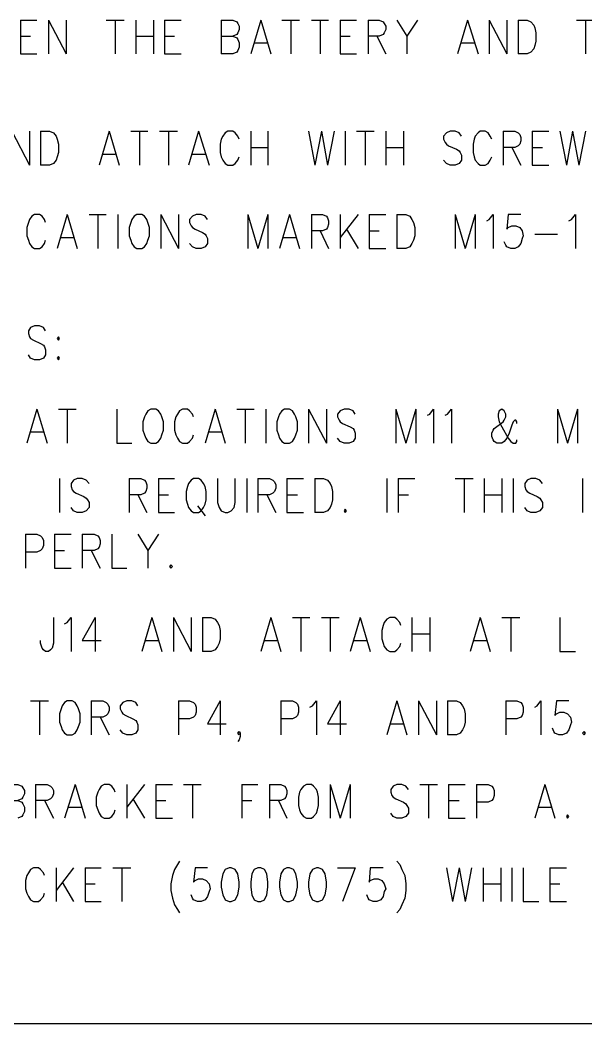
# Model space of a CAD drawing. Extents: x 11.9 to 28.1, y 10.8 to 21.2.
# Drawn here: x 14.091 to 15.109, y 10.799 to 12.605 of the extents above; entities that cross this region are included whole.
import ezdxf

# ---------------------------------------------------------------- set-up
doc = ezdxf.new("R2010")
doc.units = 0
doc.header["$MEASUREMENT"] = 0
doc.layers.add('LAYNR1', color=2, linetype='Continuous')

msp = doc.modelspace()

# ---------------------------------------------------------------- linework, layer by layer
at = {"layer": 'LAYNR1', "color": 7}
for points in [[(14.092, 12.605), (14.092, 12.544)], [(14.092, 12.605), (14.121, 12.605)], [(14.142, 12.605), (14.142, 12.544)], [(14.142, 12.605), (14.174, 12.544)], [(14.174, 12.605), (14.174, 12.544)], [(14.246, 12.605), (14.278, 12.605)], [(14.262, 12.605), (14.262, 12.544)], [(14.299, 12.605), (14.299, 12.544)], [(14.331, 12.605), (14.331, 12.544)], [(14.351, 12.605), (14.351, 12.544)], [(14.351, 12.605), (14.381, 12.605)], [(14.453, 12.605), (14.453, 12.544)], [(14.453, 12.605), (14.474, 12.605), (14.481, 12.602), (14.483, 12.599), (14.485, 12.594), (14.485, 12.588), (14.483, 12.582), (14.481, 12.579), (14.474, 12.576)], [(14.524, 12.605), (14.506, 12.544)], [(14.524, 12.605), (14.542, 12.544)], [(14.562, 12.605), (14.594, 12.605)], [(14.578, 12.605), (14.578, 12.544)], [(14.615, 12.605), (14.646, 12.605)], [(14.631, 12.605), (14.631, 12.544)], [(14.667, 12.605), (14.667, 12.544)], [(14.667, 12.605), (14.696, 12.605)], [(14.717, 12.605), (14.717, 12.544)], [(14.717, 12.605), (14.737, 12.605), (14.744, 12.602), (14.746, 12.599), (14.749, 12.594), (14.749, 12.588), (14.746, 12.582), (14.744, 12.579), (14.737, 12.576), (14.717, 12.576)], [(14.769, 12.605), (14.787, 12.576), (14.787, 12.544)], [(14.806, 12.605), (14.787, 12.576)], [(14.896, 12.605), (14.878, 12.544)], [(14.896, 12.605), (14.915, 12.544)], [(14.935, 12.605), (14.935, 12.544)], [(14.935, 12.605), (14.967, 12.544)], [(14.967, 12.605), (14.967, 12.544)], [(14.987, 12.605), (14.987, 12.544)], [(14.987, 12.605), (15.003, 12.605), (15.01, 12.602), (15.015, 12.596), (15.017, 12.591)], [(15.017, 12.591), (15.019, 12.582), (15.019, 12.567)], [(15.092, 12.605), (15.124, 12.605)], [(15.108, 12.605), (15.108, 12.544)], [(14.092, 12.576), (14.11, 12.576)], [(14.299, 12.576), (14.331, 12.576)], [(14.351, 12.576), (14.369, 12.576)], [(14.453, 12.576), (14.474, 12.576), (14.481, 12.573), (14.483, 12.57), (14.485, 12.564), (14.485, 12.556), (14.483, 12.55), (14.481, 12.547), (14.474, 12.544)], [(14.667, 12.576), (14.685, 12.576)], [(14.733, 12.576), (14.749, 12.544)], [(14.512, 12.564), (14.535, 12.564)], [(14.885, 12.564), (14.908, 12.564)], [(15.019, 12.567), (15.017, 12.559), (15.015, 12.553), (15.01, 12.547), (15.003, 12.544)], [(14.092, 12.544), (14.121, 12.544)], [(14.351, 12.544), (14.381, 12.544)], [(14.474, 12.544), (14.453, 12.544)], [(14.667, 12.544), (14.696, 12.544)], [(15.003, 12.544), (14.987, 12.544)], [(14.076, 12.405), (14.108, 12.344)], [(14.108, 12.405), (14.108, 12.344)], [(14.128, 12.405), (14.128, 12.344)], [(14.128, 12.405), (14.144, 12.405), (14.151, 12.402), (14.156, 12.396), (14.158, 12.391)], [(14.158, 12.391), (14.16, 12.382), (14.16, 12.367)], [(14.251, 12.405), (14.233, 12.344)], [(14.251, 12.405), (14.269, 12.344)], [(14.29, 12.405), (14.321, 12.405)], [(14.306, 12.405), (14.306, 12.344)], [(14.342, 12.405), (14.374, 12.405)], [(14.358, 12.405), (14.358, 12.344)], [(14.412, 12.405), (14.394, 12.344)], [(14.412, 12.405), (14.431, 12.344)], [(14.453, 12.391), (14.451, 12.382), (14.451, 12.367)], [(14.485, 12.391), (14.483, 12.396), (14.478, 12.402), (14.474, 12.405), (14.465, 12.405), (14.46, 12.402), (14.456, 12.396), (14.453, 12.391)], [(14.506, 12.405), (14.506, 12.344)], [(14.537, 12.405), (14.537, 12.344)], [(14.61, 12.405), (14.621, 12.344)], [(14.633, 12.405), (14.621, 12.344)], [(14.633, 12.405), (14.644, 12.344)], [(14.656, 12.405), (14.644, 12.344)], [(14.676, 12.405), (14.676, 12.344)], [(14.696, 12.405), (14.728, 12.405)], [(14.712, 12.405), (14.712, 12.344)], [(14.749, 12.405), (14.749, 12.344)], [(14.781, 12.405), (14.781, 12.344)], [(14.885, 12.396), (14.881, 12.402), (14.874, 12.405), (14.865, 12.405), (14.858, 12.402), (14.853, 12.396), (14.853, 12.391)], [(14.853, 12.391), (14.856, 12.385), (14.858, 12.382), (14.862, 12.379), (14.876, 12.373), (14.881, 12.37), (14.883, 12.367)], [(14.908, 12.391), (14.906, 12.382), (14.906, 12.367)], [(14.94, 12.391), (14.937, 12.396), (14.933, 12.402), (14.928, 12.405), (14.919, 12.405), (14.915, 12.402), (14.91, 12.396), (14.908, 12.391)], [(14.96, 12.405), (14.96, 12.344)], [(14.96, 12.405), (14.981, 12.405), (14.987, 12.402), (14.99, 12.399), (14.992, 12.394), (14.992, 12.388), (14.99, 12.382), (14.987, 12.379), (14.981, 12.376), (14.96, 12.376)], [(15.012, 12.405), (15.012, 12.344)], [(15.012, 12.405), (15.042, 12.405)], [(15.062, 12.405), (15.074, 12.344)], [(15.085, 12.405), (15.074, 12.344)], [(15.085, 12.405), (15.096, 12.344)], [(15.108, 12.405), (15.096, 12.344)], [(14.506, 12.376), (14.537, 12.376)], [(14.749, 12.376), (14.781, 12.376)], [(14.976, 12.376), (14.992, 12.344)], [(15.012, 12.376), (15.031, 12.376)], [(14.16, 12.367), (14.158, 12.359), (14.156, 12.353), (14.151, 12.347), (14.144, 12.344)], [(14.24, 12.364), (14.262, 12.364)], [(14.401, 12.364), (14.424, 12.364)], [(14.451, 12.367), (14.453, 12.359), (14.456, 12.353), (14.46, 12.347), (14.465, 12.344)], [(14.474, 12.344), (14.478, 12.347), (14.483, 12.353), (14.485, 12.359)], [(14.883, 12.367), (14.885, 12.362), (14.885, 12.353), (14.881, 12.347), (14.874, 12.344)], [(14.906, 12.367), (14.908, 12.359), (14.91, 12.353), (14.915, 12.347), (14.919, 12.344)], [(14.928, 12.344), (14.933, 12.347), (14.937, 12.353), (14.94, 12.359)], [(14.144, 12.344), (14.128, 12.344)], [(14.465, 12.344), (14.474, 12.344)], [(14.865, 12.344), (14.858, 12.347), (14.853, 12.353)], [(14.874, 12.344), (14.865, 12.344)], [(14.919, 12.344), (14.928, 12.344)], [(15.012, 12.344), (15.042, 12.344)], [(14.137, 12.241), (14.135, 12.246), (14.131, 12.252), (14.126, 12.255), (14.117, 12.255), (14.112, 12.252), (14.108, 12.246), (14.106, 12.241)], [(14.176, 12.255), (14.158, 12.194)], [(14.176, 12.255), (14.194, 12.194)], [(14.215, 12.255), (14.246, 12.255)], [(14.231, 12.255), (14.231, 12.194)], [(14.267, 12.255), (14.267, 12.194)], [(14.301, 12.255), (14.296, 12.252), (14.292, 12.246), (14.29, 12.241)], [(14.321, 12.241), (14.319, 12.246), (14.315, 12.252), (14.31, 12.255), (14.301, 12.255)], [(14.344, 12.255), (14.344, 12.194)], [(14.344, 12.255), (14.376, 12.194)], [(14.376, 12.255), (14.376, 12.194)], [(14.428, 12.246), (14.424, 12.252), (14.417, 12.255), (14.408, 12.255), (14.401, 12.252), (14.396, 12.246), (14.396, 12.241)], [(14.501, 12.255), (14.501, 12.194)], [(14.501, 12.255), (14.519, 12.194)], [(14.537, 12.255), (14.519, 12.194)], [(14.537, 12.255), (14.537, 12.194)], [(14.576, 12.255), (14.558, 12.194)], [(14.576, 12.255), (14.594, 12.194)], [(14.615, 12.255), (14.615, 12.194)], [(14.615, 12.255), (14.635, 12.255), (14.642, 12.252), (14.644, 12.249), (14.646, 12.244), (14.646, 12.238), (14.644, 12.232), (14.642, 12.229), (14.635, 12.226), (14.615, 12.226)], [(14.667, 12.255), (14.667, 12.194)], [(14.699, 12.255), (14.667, 12.214)], [(14.719, 12.255), (14.719, 12.194)], [(14.719, 12.255), (14.749, 12.255)], [(14.769, 12.255), (14.769, 12.194)], [(14.769, 12.255), (14.785, 12.255), (14.792, 12.252), (14.796, 12.246), (14.799, 12.241)], [(14.874, 12.255), (14.874, 12.194)], [(14.874, 12.255), (14.892, 12.194)], [(14.91, 12.255), (14.892, 12.194)], [(14.91, 12.255), (14.91, 12.194)], [(14.931, 12.244), (14.935, 12.246), (14.942, 12.255), (14.942, 12.194)], [(14.992, 12.255), (14.969, 12.255), (14.967, 12.229), (14.969, 12.232), (14.976, 12.235), (14.983, 12.235), (14.99, 12.232), (14.994, 12.226), (14.996, 12.217)], [(15.078, 12.244), (15.083, 12.246), (15.09, 12.255), (15.09, 12.194)], [(14.106, 12.241), (14.103, 12.232), (14.103, 12.217)], [(14.29, 12.241), (14.287, 12.232), (14.287, 12.217)], [(14.324, 12.217), (14.324, 12.232), (14.321, 12.241)], [(14.396, 12.241), (14.399, 12.235), (14.401, 12.232), (14.406, 12.229), (14.419, 12.223), (14.424, 12.22), (14.426, 12.217)], [(14.678, 12.229), (14.699, 12.194)], [(14.799, 12.241), (14.801, 12.232), (14.801, 12.217)], [(14.103, 12.217), (14.106, 12.209), (14.108, 12.203), (14.112, 12.197), (14.117, 12.194)], [(14.126, 12.194), (14.131, 12.197), (14.135, 12.203), (14.137, 12.209)], [(14.165, 12.214), (14.187, 12.214)], [(14.287, 12.217), (14.29, 12.209), (14.292, 12.203), (14.296, 12.197), (14.301, 12.194)], [(14.31, 12.194), (14.315, 12.197), (14.319, 12.203), (14.321, 12.209), (14.324, 12.217)], [(14.426, 12.217), (14.428, 12.212), (14.428, 12.203), (14.424, 12.197), (14.417, 12.194)], [(14.565, 12.214), (14.587, 12.214)], [(14.631, 12.226), (14.646, 12.194)], [(14.719, 12.226), (14.737, 12.226)], [(14.801, 12.217), (14.799, 12.209), (14.796, 12.203), (14.792, 12.197), (14.785, 12.194)], [(14.996, 12.217), (14.994, 12.212), (14.992, 12.203), (14.987, 12.197), (14.981, 12.194)], [(15.017, 12.22), (15.058, 12.22)], [(14.117, 12.194), (14.126, 12.194)], [(14.301, 12.194), (14.31, 12.194)], [(14.408, 12.194), (14.401, 12.197), (14.396, 12.203)], [(14.417, 12.194), (14.408, 12.194)], [(14.719, 12.194), (14.749, 12.194)], [(14.785, 12.194), (14.769, 12.194)], [(14.974, 12.194), (14.967, 12.197), (14.965, 12.2), (14.962, 12.206)], [(14.981, 12.194), (14.974, 12.194)], [(14.137, 12.046), (14.133, 12.052), (14.126, 12.055), (14.117, 12.055), (14.11, 12.052), (14.106, 12.046), (14.106, 12.041)], [(14.106, 12.041), (14.108, 12.035), (14.11, 12.032), (14.115, 12.029), (14.128, 12.023), (14.133, 12.02), (14.135, 12.017)], [(14.135, 12.017), (14.137, 12.012), (14.137, 12.003), (14.133, 11.997), (14.126, 11.994)], [(14.117, 11.994), (14.11, 11.997), (14.106, 12.003)], [(14.126, 11.994), (14.117, 11.994)], [(14.16, 12), (14.158, 11.997), (14.16, 11.994)], [(14.16, 11.994), (14.162, 11.997), (14.16, 12)], [(14.121, 11.905), (14.103, 11.844)], [(14.121, 11.905), (14.14, 11.844)], [(14.16, 11.905), (14.192, 11.905)], [(14.176, 11.905), (14.176, 11.844)], [(14.265, 11.905), (14.265, 11.844)], [(14.326, 11.905), (14.321, 11.902), (14.317, 11.896), (14.315, 11.891)], [(14.346, 11.891), (14.344, 11.896), (14.34, 11.902), (14.335, 11.905), (14.326, 11.905)], [(14.403, 11.891), (14.401, 11.896), (14.396, 11.902), (14.392, 11.905), (14.383, 11.905), (14.378, 11.902), (14.374, 11.896), (14.371, 11.891)], [(14.442, 11.905), (14.424, 11.844)], [(14.442, 11.905), (14.46, 11.844)], [(14.481, 11.905), (14.512, 11.905)], [(14.496, 11.905), (14.496, 11.844)], [(14.533, 11.905), (14.533, 11.844)], [(14.567, 11.905), (14.562, 11.902), (14.558, 11.896), (14.556, 11.891)], [(14.587, 11.891), (14.585, 11.896), (14.581, 11.902), (14.576, 11.905), (14.567, 11.905)], [(14.61, 11.905), (14.61, 11.844)], [(14.61, 11.905), (14.642, 11.844)], [(14.642, 11.905), (14.642, 11.844)], [(14.694, 11.896), (14.69, 11.902), (14.683, 11.905), (14.674, 11.905), (14.667, 11.902), (14.662, 11.896), (14.662, 11.891)], [(14.767, 11.905), (14.767, 11.844)], [(14.767, 11.905), (14.785, 11.844)], [(14.803, 11.905), (14.785, 11.844)], [(14.803, 11.905), (14.803, 11.844)], [(14.824, 11.894), (14.828, 11.896), (14.835, 11.905), (14.835, 11.844)], [(14.856, 11.894), (14.86, 11.896), (14.867, 11.905), (14.867, 11.844)], [(14.965, 11.891), (14.965, 11.896), (14.962, 11.902), (14.958, 11.905), (14.953, 11.902), (14.951, 11.896), (14.951, 11.891)], [(15.058, 11.905), (15.058, 11.844)], [(15.058, 11.905), (15.076, 11.844)], [(15.094, 11.905), (15.076, 11.844)], [(15.094, 11.905), (15.094, 11.844)], [(14.315, 11.891), (14.312, 11.882), (14.312, 11.867)], [(14.349, 11.867), (14.349, 11.882), (14.346, 11.891)], [(14.371, 11.891), (14.369, 11.882), (14.369, 11.867)], [(14.556, 11.891), (14.553, 11.882), (14.553, 11.867)], [(14.59, 11.867), (14.59, 11.882), (14.587, 11.891)], [(14.662, 11.891), (14.665, 11.885), (14.667, 11.882), (14.671, 11.879), (14.685, 11.873), (14.69, 11.87), (14.692, 11.867)], [(14.942, 11.867), (14.944, 11.87), (14.96, 11.882), (14.962, 11.885), (14.965, 11.891)], [(14.951, 11.891), (14.953, 11.882), (14.958, 11.873), (14.969, 11.853), (14.974, 11.847), (14.978, 11.844)], [(14.985, 11.879), (14.985, 11.882), (14.983, 11.885), (14.981, 11.885), (14.978, 11.882), (14.976, 11.876), (14.971, 11.862), (14.967, 11.853), (14.962, 11.847), (14.958, 11.844)], [(14.312, 11.867), (14.315, 11.859), (14.317, 11.853), (14.321, 11.847), (14.326, 11.844)], [(14.335, 11.844), (14.34, 11.847), (14.344, 11.853), (14.346, 11.859), (14.349, 11.867)], [(14.369, 11.867), (14.371, 11.859), (14.374, 11.853), (14.378, 11.847), (14.383, 11.844)], [(14.553, 11.867), (14.556, 11.859), (14.558, 11.853), (14.562, 11.847), (14.567, 11.844)], [(14.576, 11.844), (14.581, 11.847), (14.585, 11.853), (14.587, 11.859), (14.59, 11.867)], [(14.692, 11.867), (14.694, 11.862), (14.694, 11.853), (14.69, 11.847), (14.683, 11.844)], [(14.949, 11.844), (14.944, 11.847), (14.942, 11.85), (14.94, 11.856), (14.94, 11.862), (14.942, 11.867)], [(14.11, 11.864), (14.133, 11.864)], [(14.392, 11.844), (14.396, 11.847), (14.401, 11.853), (14.403, 11.859)], [(14.431, 11.864), (14.453, 11.864)], [(14.674, 11.844), (14.667, 11.847), (14.662, 11.853)], [(14.983, 11.844), (14.985, 11.847), (14.985, 11.85)], [(14.265, 11.844), (14.292, 11.844)], [(14.326, 11.844), (14.335, 11.844)], [(14.383, 11.844), (14.392, 11.844)], [(14.567, 11.844), (14.576, 11.844)], [(14.683, 11.844), (14.674, 11.844)], [(14.958, 11.844), (14.949, 11.844)], [(14.978, 11.844), (14.983, 11.844)], [(14.162, 11.78), (14.162, 11.719)], [(14.215, 11.771), (14.21, 11.777), (14.203, 11.78), (14.194, 11.78), (14.187, 11.777), (14.183, 11.771), (14.183, 11.766)], [(14.287, 11.78), (14.287, 11.719)], [(14.287, 11.78), (14.308, 11.78), (14.315, 11.777), (14.317, 11.774), (14.319, 11.769), (14.319, 11.763), (14.317, 11.757), (14.315, 11.754), (14.308, 11.751), (14.287, 11.751)], [(14.34, 11.78), (14.34, 11.719)], [(14.34, 11.78), (14.369, 11.78)], [(14.403, 11.78), (14.399, 11.777), (14.394, 11.771), (14.392, 11.766)], [(14.424, 11.766), (14.421, 11.771), (14.417, 11.777), (14.412, 11.78), (14.403, 11.78)], [(14.446, 11.78), (14.446, 11.737), (14.449, 11.728), (14.453, 11.722), (14.46, 11.719)], [(14.465, 11.719), (14.471, 11.722), (14.476, 11.728), (14.478, 11.737), (14.478, 11.78)], [(14.499, 11.78), (14.499, 11.719)], [(14.519, 11.78), (14.519, 11.719)], [(14.519, 11.78), (14.54, 11.78), (14.546, 11.777), (14.549, 11.774), (14.551, 11.769), (14.551, 11.763), (14.549, 11.757), (14.546, 11.754), (14.54, 11.751), (14.519, 11.751)], [(14.571, 11.78), (14.571, 11.719)], [(14.571, 11.78), (14.601, 11.78)], [(14.621, 11.78), (14.621, 11.719)], [(14.621, 11.78), (14.637, 11.78), (14.644, 11.777), (14.649, 11.771), (14.651, 11.766)], [(14.751, 11.78), (14.751, 11.719)], [(14.771, 11.78), (14.771, 11.719)], [(14.771, 11.78), (14.801, 11.78)], [(14.874, 11.78), (14.906, 11.78)], [(14.89, 11.78), (14.89, 11.719)], [(14.926, 11.78), (14.926, 11.719)], [(14.958, 11.78), (14.958, 11.719)], [(14.978, 11.78), (14.978, 11.719)], [(15.031, 11.771), (15.026, 11.777), (15.019, 11.78), (15.01, 11.78), (15.003, 11.777), (14.999, 11.771), (14.999, 11.766)], [(15.103, 11.78), (15.103, 11.719)], [(14.183, 11.766), (14.185, 11.76), (14.187, 11.757), (14.192, 11.754), (14.206, 11.748), (14.21, 11.745), (14.212, 11.742)], [(14.392, 11.766), (14.39, 11.757), (14.39, 11.742)], [(14.426, 11.742), (14.426, 11.757), (14.424, 11.766)], [(14.651, 11.766), (14.653, 11.757), (14.653, 11.742)], [(14.999, 11.766), (15.001, 11.76), (15.003, 11.757), (15.008, 11.754), (15.021, 11.748), (15.026, 11.745), (15.028, 11.742)], [(14.212, 11.742), (14.215, 11.737), (14.215, 11.728), (14.21, 11.722), (14.203, 11.719)], [(14.303, 11.751), (14.319, 11.719)], [(14.34, 11.751), (14.358, 11.751)], [(14.39, 11.742), (14.392, 11.734), (14.394, 11.728), (14.399, 11.722), (14.403, 11.719)], [(14.412, 11.719), (14.417, 11.722), (14.421, 11.728), (14.424, 11.734), (14.426, 11.742)], [(14.535, 11.751), (14.551, 11.719)], [(14.571, 11.751), (14.59, 11.751)], [(14.653, 11.742), (14.651, 11.734), (14.649, 11.728), (14.644, 11.722), (14.637, 11.719)], [(14.771, 11.751), (14.79, 11.751)], [(14.926, 11.751), (14.958, 11.751)], [(15.028, 11.742), (15.031, 11.737), (15.031, 11.728), (15.026, 11.722), (15.019, 11.719)], [(14.194, 11.719), (14.187, 11.722), (14.183, 11.728)], [(14.41, 11.731), (14.424, 11.713)], [(14.676, 11.725), (14.674, 11.722), (14.676, 11.719)], [(14.676, 11.719), (14.678, 11.722), (14.676, 11.725)], [(15.01, 11.719), (15.003, 11.722), (14.999, 11.728)], [(14.203, 11.719), (14.194, 11.719)], [(14.34, 11.719), (14.369, 11.719)], [(14.403, 11.719), (14.412, 11.719)], [(14.46, 11.719), (14.465, 11.719)], [(14.571, 11.719), (14.601, 11.719)], [(14.637, 11.719), (14.621, 11.719)], [(15.019, 11.719), (15.01, 11.719)], [(14.101, 11.68), (14.101, 11.619)], [(14.101, 11.68), (14.121, 11.68), (14.128, 11.677), (14.131, 11.674), (14.133, 11.669), (14.133, 11.66), (14.131, 11.654), (14.128, 11.651), (14.121, 11.648), (14.101, 11.648)], [(14.153, 11.68), (14.153, 11.619)], [(14.153, 11.68), (14.183, 11.68)], [(14.203, 11.68), (14.203, 11.619)], [(14.203, 11.68), (14.224, 11.68), (14.231, 11.677), (14.233, 11.674), (14.235, 11.669), (14.235, 11.663), (14.233, 11.657), (14.231, 11.654), (14.224, 11.651), (14.203, 11.651)], [(14.256, 11.68), (14.256, 11.619)], [(14.303, 11.68), (14.321, 11.651), (14.321, 11.619)], [(14.34, 11.68), (14.321, 11.651)], [(14.153, 11.651), (14.171, 11.651)], [(14.219, 11.651), (14.235, 11.619)], [(14.153, 11.619), (14.183, 11.619)], [(14.256, 11.619), (14.283, 11.619)], [(14.362, 11.625), (14.36, 11.622), (14.362, 11.619)], [(14.362, 11.619), (14.365, 11.622), (14.362, 11.625)], [(14.151, 11.53), (14.151, 11.484), (14.149, 11.475), (14.146, 11.472), (14.142, 11.469)], [(14.171, 11.519), (14.176, 11.521), (14.183, 11.53), (14.183, 11.469)], [(14.226, 11.53), (14.203, 11.489), (14.237, 11.489)], [(14.226, 11.53), (14.226, 11.469)], [(14.328, 11.53), (14.31, 11.469)], [(14.328, 11.53), (14.346, 11.469)], [(14.367, 11.53), (14.367, 11.469)], [(14.367, 11.53), (14.399, 11.469)], [(14.399, 11.53), (14.399, 11.469)], [(14.419, 11.53), (14.419, 11.469)], [(14.419, 11.53), (14.435, 11.53), (14.442, 11.527), (14.446, 11.521), (14.449, 11.516)], [(14.542, 11.53), (14.524, 11.469)], [(14.542, 11.53), (14.56, 11.469)], [(14.581, 11.53), (14.612, 11.53)], [(14.596, 11.53), (14.596, 11.469)], [(14.633, 11.53), (14.665, 11.53)], [(14.649, 11.53), (14.649, 11.469)], [(14.703, 11.53), (14.685, 11.469)], [(14.703, 11.53), (14.721, 11.469)], [(14.776, 11.516), (14.774, 11.521), (14.769, 11.527), (14.765, 11.53), (14.756, 11.53), (14.751, 11.527), (14.746, 11.521), (14.744, 11.516)], [(14.796, 11.53), (14.796, 11.469)], [(14.828, 11.53), (14.828, 11.469)], [(14.919, 11.53), (14.901, 11.469)], [(14.919, 11.53), (14.937, 11.469)], [(14.958, 11.53), (14.99, 11.53)], [(14.974, 11.53), (14.974, 11.469)], [(15.062, 11.53), (15.062, 11.469)], [(14.449, 11.516), (14.451, 11.507), (14.451, 11.492)], [(14.744, 11.516), (14.742, 11.507), (14.742, 11.492)], [(14.137, 11.469), (14.133, 11.472), (14.131, 11.475), (14.128, 11.484), (14.128, 11.489)], [(14.317, 11.489), (14.34, 11.489)], [(14.451, 11.492), (14.449, 11.484), (14.446, 11.478), (14.442, 11.472), (14.435, 11.469)], [(14.531, 11.489), (14.553, 11.489)], [(14.692, 11.489), (14.715, 11.489)], [(14.742, 11.492), (14.744, 11.484), (14.746, 11.478), (14.751, 11.472), (14.756, 11.469)], [(14.796, 11.501), (14.828, 11.501)], [(14.908, 11.489), (14.931, 11.489)], [(14.142, 11.469), (14.137, 11.469)], [(14.435, 11.469), (14.419, 11.469)], [(14.756, 11.469), (14.765, 11.469)], [(14.765, 11.469), (14.769, 11.472), (14.774, 11.478), (14.776, 11.484)], [(15.062, 11.469), (15.09, 11.469)], [(14.11, 11.38), (14.142, 11.38)], [(14.126, 11.38), (14.126, 11.319)], [(14.176, 11.38), (14.171, 11.377), (14.167, 11.371), (14.165, 11.366)], [(14.196, 11.366), (14.194, 11.371), (14.19, 11.377), (14.185, 11.38), (14.176, 11.38)], [(14.219, 11.38), (14.219, 11.319)], [(14.219, 11.38), (14.24, 11.38), (14.246, 11.377), (14.249, 11.374), (14.251, 11.369), (14.251, 11.363), (14.249, 11.357), (14.246, 11.354), (14.24, 11.351), (14.219, 11.351)], [(14.303, 11.371), (14.299, 11.377), (14.292, 11.38), (14.283, 11.38), (14.276, 11.377), (14.271, 11.371), (14.271, 11.366)], [(14.376, 11.38), (14.376, 11.319)], [(14.376, 11.38), (14.396, 11.38), (14.403, 11.377), (14.406, 11.374), (14.408, 11.369), (14.408, 11.36), (14.406, 11.354), (14.403, 11.351), (14.396, 11.348), (14.376, 11.348)], [(14.451, 11.38), (14.428, 11.339), (14.462, 11.339)], [(14.451, 11.38), (14.451, 11.319)], [(14.56, 11.38), (14.56, 11.319)], [(14.56, 11.38), (14.581, 11.38), (14.587, 11.377), (14.59, 11.374), (14.592, 11.369), (14.592, 11.36), (14.59, 11.354), (14.587, 11.351), (14.581, 11.348), (14.56, 11.348)], [(14.612, 11.369), (14.617, 11.371), (14.624, 11.38), (14.624, 11.319)], [(14.667, 11.38), (14.644, 11.339), (14.678, 11.339)], [(14.667, 11.38), (14.667, 11.319)], [(14.769, 11.38), (14.751, 11.319)], [(14.769, 11.38), (14.787, 11.319)], [(14.808, 11.38), (14.808, 11.319)], [(14.808, 11.38), (14.84, 11.319)], [(14.84, 11.38), (14.84, 11.319)], [(14.86, 11.38), (14.86, 11.319)], [(14.86, 11.38), (14.876, 11.38), (14.883, 11.377), (14.887, 11.371), (14.89, 11.366)], [(14.965, 11.38), (14.965, 11.319)], [(14.965, 11.38), (14.985, 11.38), (14.992, 11.377), (14.994, 11.374), (14.996, 11.369), (14.996, 11.36), (14.994, 11.354), (14.992, 11.351), (14.985, 11.348), (14.965, 11.348)], [(15.017, 11.369), (15.021, 11.371), (15.028, 11.38), (15.028, 11.319)], [(15.078, 11.38), (15.056, 11.38), (15.053, 11.354), (15.056, 11.357), (15.062, 11.36), (15.069, 11.36), (15.076, 11.357), (15.081, 11.351), (15.083, 11.342)], [(14.165, 11.366), (14.162, 11.357), (14.162, 11.342)], [(14.199, 11.342), (14.199, 11.357), (14.196, 11.366)], [(14.271, 11.366), (14.274, 11.36), (14.276, 11.357), (14.281, 11.354), (14.294, 11.348), (14.299, 11.345), (14.301, 11.342)], [(14.89, 11.366), (14.892, 11.357), (14.892, 11.342)], [(14.162, 11.342), (14.165, 11.334), (14.167, 11.328), (14.171, 11.322), (14.176, 11.319)], [(14.185, 11.319), (14.19, 11.322), (14.194, 11.328), (14.196, 11.334), (14.199, 11.342)], [(14.235, 11.351), (14.251, 11.319)], [(14.301, 11.342), (14.303, 11.337), (14.303, 11.328), (14.299, 11.322), (14.292, 11.319)], [(14.892, 11.342), (14.89, 11.334), (14.887, 11.328), (14.883, 11.322), (14.876, 11.319)], [(15.083, 11.342), (15.081, 11.337), (15.078, 11.328), (15.074, 11.322), (15.067, 11.319)], [(14.283, 11.319), (14.276, 11.322), (14.271, 11.328)], [(14.485, 11.319), (14.483, 11.322), (14.485, 11.325), (14.487, 11.322), (14.487, 11.316), (14.485, 11.31), (14.483, 11.307)], [(14.758, 11.339), (14.781, 11.339)], [(15.06, 11.319), (15.053, 11.322), (15.051, 11.325), (15.049, 11.331)], [(15.106, 11.325), (15.103, 11.322), (15.106, 11.319)], [(15.106, 11.319), (15.108, 11.322), (15.106, 11.325)], [(14.176, 11.319), (14.185, 11.319)], [(14.292, 11.319), (14.283, 11.319)], [(14.487, 11.322), (14.485, 11.319)], [(14.876, 11.319), (14.86, 11.319)], [(15.067, 11.319), (15.06, 11.319)], [(14.067, 11.23), (14.087, 11.23), (14.094, 11.227), (14.096, 11.224), (14.099, 11.219), (14.099, 11.213), (14.096, 11.207), (14.094, 11.204), (14.087, 11.201)], [(14.119, 11.23), (14.119, 11.169)], [(14.119, 11.23), (14.14, 11.23), (14.146, 11.227), (14.149, 11.224), (14.151, 11.219), (14.151, 11.213), (14.149, 11.207), (14.146, 11.204), (14.14, 11.201), (14.119, 11.201)], [(14.19, 11.23), (14.171, 11.169)], [(14.19, 11.23), (14.208, 11.169)], [(14.231, 11.216), (14.228, 11.207), (14.228, 11.192)], [(14.262, 11.216), (14.26, 11.221), (14.256, 11.227), (14.251, 11.23), (14.242, 11.23), (14.237, 11.227), (14.233, 11.221), (14.231, 11.216)], [(14.283, 11.23), (14.283, 11.169)], [(14.315, 11.23), (14.283, 11.189)], [(14.335, 11.23), (14.335, 11.169)], [(14.335, 11.23), (14.365, 11.23)], [(14.385, 11.23), (14.417, 11.23)], [(14.401, 11.23), (14.401, 11.169)], [(14.49, 11.23), (14.49, 11.169)], [(14.49, 11.23), (14.519, 11.23)], [(14.54, 11.23), (14.54, 11.169)], [(14.54, 11.23), (14.56, 11.23), (14.567, 11.227), (14.569, 11.224), (14.571, 11.219), (14.571, 11.213), (14.569, 11.207), (14.567, 11.204), (14.56, 11.201), (14.54, 11.201)], [(14.594, 11.216), (14.592, 11.207), (14.592, 11.192)], [(14.606, 11.23), (14.601, 11.227), (14.596, 11.221), (14.594, 11.216)], [(14.626, 11.216), (14.624, 11.221), (14.619, 11.227), (14.615, 11.23), (14.606, 11.23)], [(14.628, 11.192), (14.628, 11.207), (14.626, 11.216)], [(14.649, 11.23), (14.649, 11.169)], [(14.649, 11.23), (14.667, 11.169)], [(14.685, 11.23), (14.667, 11.169)], [(14.685, 11.23), (14.685, 11.169)], [(14.79, 11.221), (14.785, 11.227), (14.778, 11.23), (14.769, 11.23), (14.762, 11.227), (14.758, 11.221), (14.758, 11.216)], [(14.758, 11.216), (14.76, 11.21), (14.762, 11.207), (14.767, 11.204), (14.781, 11.198), (14.785, 11.195), (14.787, 11.192)], [(14.81, 11.23), (14.842, 11.23)], [(14.826, 11.23), (14.826, 11.169)], [(14.862, 11.23), (14.862, 11.169)], [(14.862, 11.23), (14.892, 11.23)], [(14.912, 11.23), (14.912, 11.169)], [(14.912, 11.23), (14.933, 11.23), (14.94, 11.227), (14.942, 11.224), (14.944, 11.219), (14.944, 11.21), (14.942, 11.204), (14.94, 11.201), (14.933, 11.198), (14.912, 11.198)], [(15.035, 11.23), (15.017, 11.169)], [(15.035, 11.23), (15.053, 11.169)], [(14.067, 11.201), (14.087, 11.201), (14.094, 11.198), (14.096, 11.195), (14.099, 11.189), (14.099, 11.181), (14.096, 11.175), (14.094, 11.172), (14.087, 11.169)], [(14.135, 11.201), (14.151, 11.169)], [(14.294, 11.204), (14.315, 11.169)], [(14.335, 11.201), (14.353, 11.201)], [(14.49, 11.201), (14.508, 11.201)], [(14.556, 11.201), (14.571, 11.169)], [(14.862, 11.201), (14.881, 11.201)], [(14.178, 11.189), (14.201, 11.189)], [(14.228, 11.192), (14.231, 11.184), (14.233, 11.178), (14.237, 11.172), (14.242, 11.169)], [(14.251, 11.169), (14.256, 11.172), (14.26, 11.178), (14.262, 11.184)], [(14.592, 11.192), (14.594, 11.184), (14.596, 11.178), (14.601, 11.172), (14.606, 11.169)], [(14.615, 11.169), (14.619, 11.172), (14.624, 11.178), (14.626, 11.184), (14.628, 11.192)], [(14.787, 11.192), (14.79, 11.187), (14.79, 11.178), (14.785, 11.172), (14.778, 11.169)], [(15.024, 11.189), (15.046, 11.189)], [(14.242, 11.169), (14.251, 11.169)], [(14.335, 11.169), (14.365, 11.169)], [(14.606, 11.169), (14.615, 11.169)], [(14.769, 11.169), (14.762, 11.172), (14.758, 11.178)], [(14.778, 11.169), (14.769, 11.169)], [(14.862, 11.169), (14.892, 11.169)], [(15.076, 11.175), (15.074, 11.172), (15.076, 11.169)], [(15.076, 11.169), (15.078, 11.172), (15.076, 11.175)], [(14.378, 11.092), (14.374, 11.086), (14.369, 11.077), (14.365, 11.066)], [(14.769, 11.092), (14.774, 11.086), (14.778, 11.077), (14.783, 11.066)], [(14.135, 11.066), (14.133, 11.071), (14.128, 11.077), (14.124, 11.08), (14.115, 11.08), (14.11, 11.077), (14.106, 11.071), (14.103, 11.066)], [(14.156, 11.08), (14.156, 11.019)], [(14.187, 11.08), (14.156, 11.039)], [(14.208, 11.08), (14.208, 11.019)], [(14.208, 11.08), (14.237, 11.08)], [(14.258, 11.08), (14.29, 11.08)], [(14.274, 11.08), (14.274, 11.019)], [(14.428, 11.08), (14.406, 11.08), (14.403, 11.054), (14.406, 11.057), (14.412, 11.06), (14.419, 11.06), (14.426, 11.057), (14.431, 11.051), (14.433, 11.042)], [(14.467, 11.08), (14.46, 11.077), (14.456, 11.069), (14.453, 11.054), (14.453, 11.045), (14.456, 11.031), (14.46, 11.022), (14.467, 11.019)], [(14.471, 11.019), (14.478, 11.022), (14.483, 11.031), (14.485, 11.045), (14.485, 11.054), (14.483, 11.069), (14.478, 11.077), (14.471, 11.08), (14.467, 11.08)], [(14.519, 11.08), (14.512, 11.077), (14.508, 11.069), (14.506, 11.054), (14.506, 11.045), (14.508, 11.031), (14.512, 11.022), (14.519, 11.019)], [(14.524, 11.019), (14.531, 11.022), (14.535, 11.031), (14.537, 11.045), (14.537, 11.054), (14.535, 11.069), (14.531, 11.077), (14.524, 11.08), (14.519, 11.08)], [(14.571, 11.08), (14.565, 11.077), (14.56, 11.069), (14.558, 11.054), (14.558, 11.045), (14.56, 11.031), (14.565, 11.022), (14.571, 11.019)], [(14.576, 11.019), (14.583, 11.022), (14.587, 11.031), (14.59, 11.045), (14.59, 11.054), (14.587, 11.069), (14.583, 11.077), (14.576, 11.08), (14.571, 11.08)], [(14.624, 11.08), (14.617, 11.077), (14.612, 11.069), (14.61, 11.054), (14.61, 11.045), (14.612, 11.031), (14.617, 11.022), (14.624, 11.019)], [(14.628, 11.019), (14.635, 11.022), (14.64, 11.031), (14.642, 11.045), (14.642, 11.054), (14.64, 11.069), (14.635, 11.077), (14.628, 11.08), (14.624, 11.08)], [(14.662, 11.08), (14.694, 11.08)], [(14.694, 11.08), (14.671, 11.019)], [(14.744, 11.08), (14.721, 11.08), (14.719, 11.054), (14.721, 11.057), (14.728, 11.06), (14.735, 11.06), (14.742, 11.057), (14.746, 11.051), (14.749, 11.042)], [(14.858, 11.08), (14.869, 11.019)], [(14.881, 11.08), (14.869, 11.019)], [(14.881, 11.08), (14.892, 11.019)], [(14.903, 11.08), (14.892, 11.019)], [(14.924, 11.08), (14.924, 11.019)], [(14.956, 11.08), (14.956, 11.019)], [(14.976, 11.08), (14.976, 11.019)], [(14.996, 11.08), (14.996, 11.019)], [(15.044, 11.08), (15.044, 11.019)], [(15.044, 11.08), (15.074, 11.08)], [(14.103, 11.066), (14.101, 11.057), (14.101, 11.042)], [(14.167, 11.054), (14.187, 11.019)], [(14.365, 11.066), (14.362, 11.051), (14.362, 11.039), (14.365, 11.025), (14.369, 11.013), (14.374, 11.005), (14.378, 10.999)], [(14.783, 11.066), (14.785, 11.051), (14.785, 11.039), (14.783, 11.025), (14.778, 11.013), (14.774, 11.005), (14.769, 10.999)], [(14.101, 11.042), (14.103, 11.034), (14.106, 11.028), (14.11, 11.022), (14.115, 11.019)], [(14.208, 11.051), (14.226, 11.051)], [(14.433, 11.042), (14.431, 11.037), (14.428, 11.028), (14.424, 11.022), (14.417, 11.019)], [(14.749, 11.042), (14.746, 11.037), (14.744, 11.028), (14.74, 11.022), (14.733, 11.019)], [(14.924, 11.051), (14.956, 11.051)], [(15.044, 11.051), (15.062, 11.051)], [(14.115, 11.019), (14.124, 11.019)], [(14.124, 11.019), (14.128, 11.022), (14.133, 11.028), (14.135, 11.034)], [(14.208, 11.019), (14.237, 11.019)], [(14.41, 11.019), (14.403, 11.022), (14.401, 11.025), (14.399, 11.031)], [(14.417, 11.019), (14.41, 11.019)], [(14.467, 11.019), (14.471, 11.019)], [(14.519, 11.019), (14.524, 11.019)], [(14.571, 11.019), (14.576, 11.019)], [(14.624, 11.019), (14.628, 11.019)], [(14.726, 11.019), (14.719, 11.022), (14.717, 11.025), (14.715, 11.031)], [(14.733, 11.019), (14.726, 11.019)], [(14.996, 11.019), (15.024, 11.019)], [(15.044, 11.019), (15.074, 11.019)], [(28.093, 10.799), (11.892, 10.799)]]:
    msp.add_lwpolyline(points, dxfattribs=at)
msp.add_lwpolyline([(14.16, 12.035), (14.158, 12.032), (14.16, 12.029), (14.162, 12.032), (14.16, 12.035)], close=True, dxfattribs=at)

doc.saveas('drawing.dxf')
